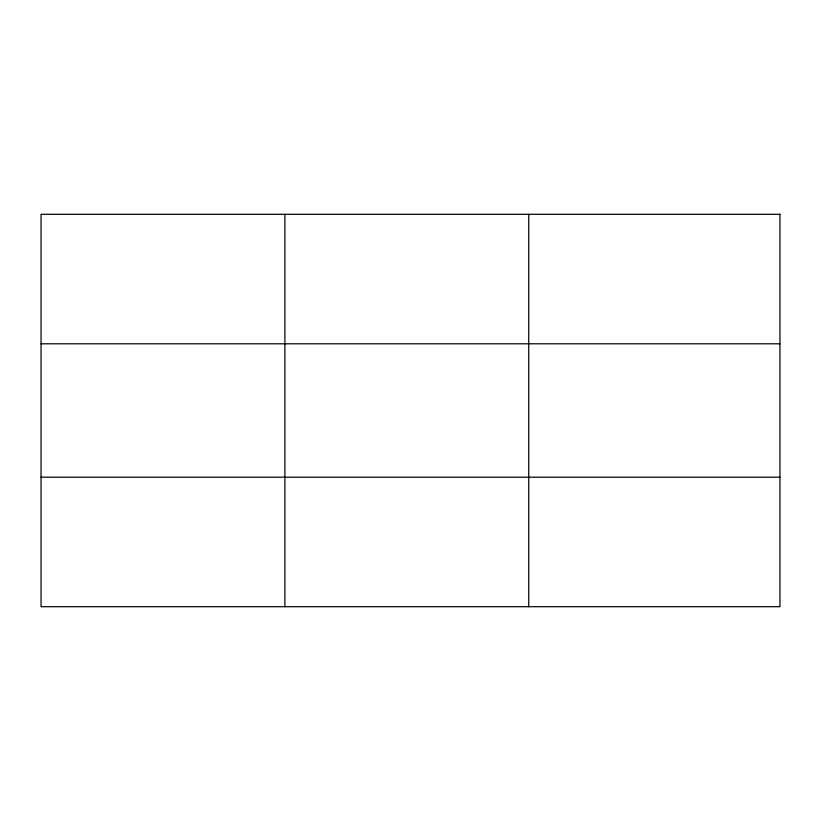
<?xml version="1.0" encoding="UTF-8"?>
<svg xmlns="http://www.w3.org/2000/svg" width="821" height="821" viewBox="0 0 821 821"><rect width="100%" height="100%" fill="white"/><g stroke="black" fill="none" stroke-linecap="round" stroke-linejoin="round"><path stroke-width="1.23" d="M284.887 214.302L284.887 606.698M528.724 214.302L528.724 606.698M41.05 343.794L779.95 343.794M41.05 477.206L779.95 477.206M779.95 214.302L779.95 606.698L41.05 606.698L41.05 214.302L779.95 214.302"/></g></svg>
